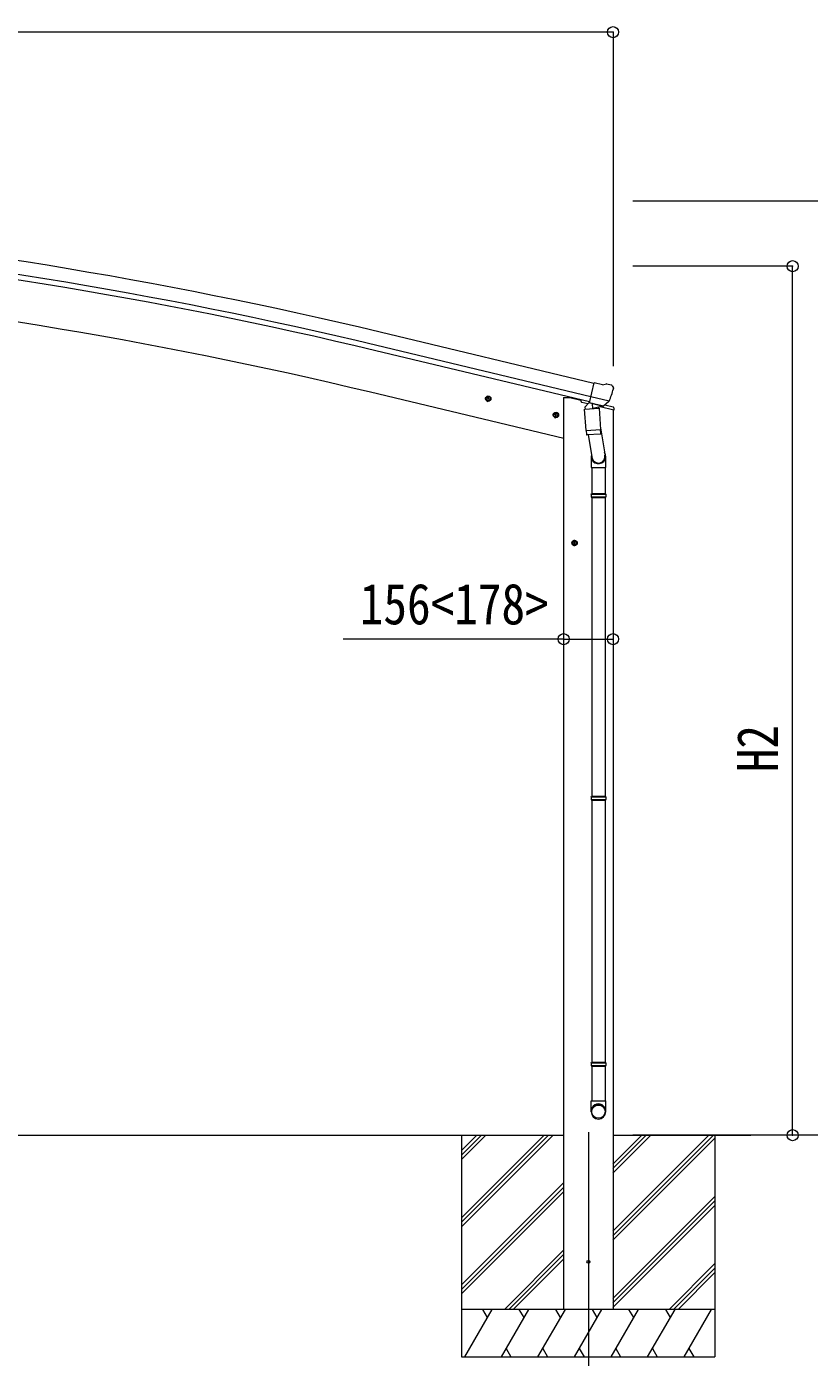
# Model space of a CAD drawing. Units: millimetres at full size; details may follow other scales. Extents: x -9783 to 9892, y -6828 to 6752.
# Drawn here: x -2397 to 75, y -1515 to 2688 of the extents above; entities that cross this region are included whole.
import ezdxf
from ezdxf.enums import TextEntityAlignment as Align

# ---------------------------------------------------------------- set-up
doc = ezdxf.new("R2010")
doc.units = ezdxf.units.MM
doc.header["$LTSCALE"] = 35
doc.header["$PDMODE"] = 32
doc.header["$PDSIZE"] = 35
for name, color, linetype, lineweight in [('0-0_0', 7, 'Continuous', 9), ('0-1_本体', 4, 'Continuous', 9), ('0-2_部品', 7, 'Continuous', 9), ('0-8_PARTS2', 2, 'Continuous', 9), ('0-A_寸法', 6, 'Continuous', 9)]:
    doc.layers.add(name, color=color, linetype=linetype, lineweight=lineweight)
doc.styles.add('ＭＳ ゴシック', font='')
doc.styles.get('ＭＳ ゴシック').set_extended_font_data('MS Gothic')

msp = doc.modelspace()

# ---------------------------------------------------------------- linework, layer by layer
at = {"layer": '0-0_0'}
for p, q in [((-7570.63, -813.2), (-701.67, -813.2)), ((-1023.22, -813.2), (-1023.22, -1513.2)), ((-1023.22, -1073.93), (-762.49, -813.2)), ((-1023.22, -1088.07), (-748.34, -813.2)), ((-1023.22, -1102.21), (-734.2, -813.2)), ((-1023.22, -890.08), (-946.33, -813.2)), ((-1023.22, -875.94), (-960.48, -813.2)), ((-1023.22, -861.8), (-974.63, -813.21)), ((-974.63, -813.21), (-974.62, -813.2)), ((-545.47, -932.83), (-425.83, -813.2)), ((-545.47, -918.69), (-439.98, -813.2)), ((-545.47, -904.55), (-454.12, -813.2)), ((-545.47, -1116.68), (-242, -813.21)), ((-545.47, -1130.82), (-227.85, -813.21)), ((-545.47, -1144.96), (-223.22, -822.71)), ((-544.97, -813.2), (-109.78, -813.2)), ((-223.22, -813.2), (-223.22, -1513.2)), ((-1023.22, -1286.06), (-700.97, -963.81)), ((-1023.22, -1300.2), (-700.97, -977.95)), ((-1023.22, -1314.34), (-700.97, -992.09)), ((-545.47, -1328.81), (-223.22, -1006.56)), ((-545.47, -1342.95), (-223.22, -1020.7)), ((-545.47, -1357.09), (-223.22, -1034.84)), ((-888.22, -1363.2), (-700.97, -1175.94)), ((-874.08, -1363.2), (-700.97, -1190.08)), ((-859.94, -1363.2), (-700.97, -1204.23)), ((-367.72, -1363.2), (-223.22, -1218.69)), ((-353.58, -1363.2), (-223.22, -1232.83)), ((-339.44, -1363.2), (-223.22, -1246.98)), ((-223.22, -1363.2), (-1023.22, -1363.2)), ((-1012.93, -1513.2), (-926.32, -1363.2)), ((-941.32, -1389.18), (-956.32, -1363.2)), ((-897.46, -1513.2), (-810.85, -1363.2)), ((-825.86, -1389.18), (-840.86, -1363.2)), ((-781.99, -1513.2), (-695.38, -1363.2)), ((-710.38, -1389.18), (-725.39, -1363.2)), ((-666.52, -1513.2), (-579.91, -1363.2)), ((-594.91, -1389.18), (-609.92, -1363.2)), ((-551.05, -1513.2), (-464.44, -1363.2)), ((-479.44, -1389.18), (-494.44, -1363.2)), ((-435.58, -1513.2), (-348.97, -1363.2)), ((-378.97, -1363.2), (-363.97, -1389.18)), ((-320.11, -1513.2), (-233.5, -1363.2)), ((-882.46, -1487.22), (-867.46, -1513.2)), ((-766.99, -1487.22), (-751.99, -1513.2)), ((-651.52, -1487.22), (-636.52, -1513.2)), ((-536.05, -1487.22), (-521.05, -1513.2)), ((-420.58, -1487.22), (-405.58, -1513.2)), ((-305.11, -1487.22), (-290.11, -1513.2)), ((-1023.22, -1513.2), (-223.22, -1513.2))]:
    msp.add_line(p, q, dxfattribs=at)
at = {"layer": '0-1_本体'}
for p, q in [((-604.98, 1561.03), (-1280.67, 1722.98)), ((-618.99, 1502.69), (-1294.66, 1664.64)), ((-615.07, 1519.05), (-1290.73, 1681)), ((-700.47, 1386.8), (-1311.28, 1533.44)), ((-700.8, 1516.8), (-700.8, -1363.2)), ((-544.8, 1477.83), (-544.8, -1363.2))]:
    msp.add_line(p, q, dxfattribs=at)
msp.add_lwpolyline([(-700.8, 1516.8), (-680.8, 1516.8), (-646.96, 1508.68)], dxfattribs=at)
for centre, radius, start, end in [((-4653.43, -12348.27), 14469.82, 76.52099, 85.02099), ((-4653.43, -12348.27), 14426.65, 76.52099, 85.02099), ((-4653.43, -12348.27), 14409.82, 76.52099, 85.02099), ((-4670.84, -12461.37), 14392.42, 76.50111, 84.99887)]:
    msp.add_arc(centre, radius, start, end, dxfattribs=at)
at = {"layer": '0-2_部品'}
for p, q in [((-578.59, 1556.74), (-604.52, 1562.97)), ((-578.59, 1556.74), (-565.33, 1559.44)), ((-550.84, 1556.25), (-564.03, 1559.42)), ((-929.27, 1510.74), (-948.71, 1515.41)), ((-946.29, 1514.82), (-941.12, 1520.27)), ((-944.16, 1507.63), (-946.29, 1514.82)), ((-941.33, 1503.35), (-936.66, 1522.8)), ((-941.12, 1520.27), (-933.82, 1518.52)), ((-933.82, 1518.52), (-931.69, 1511.32)), ((-557.58, 1505.12), (-615.09, 1518.93)), ((-547.75, 1554.01), (-543.89, 1547.71)), ((-543.53, 1545.43), (-543.81, 1544.28)), ((-646.96, 1509.45), (-646.96, 1506.14)), ((-624.24, 1496.74), (-643.12, 1501.28)), ((-634.66, 1479.57), (-588.97, 1482.76)), ((-629.99, 1412.73), (-634.66, 1479.57)), ((-620.24, 1501.34), (-633.56, 1486.02)), ((-633.56, 1486.02), (-633.11, 1479.68)), ((-619.3, 1501.4), (-620.24, 1501.34)), ((-616.21, 1498.93), (-617.74, 1499.3)), ((-579.51, 1490.12), (-616.21, 1498.93)), ((-610.26, 1497.11), (-609.24, 1482.5)), ((-582.05, 1488.11), (-607.87, 1481.67)), ((-590.75, 1485.94), (-590.52, 1482.66)), ((-588.97, 1482.76), (-584.3, 1415.93)), ((-542.4, 1477.1), (-585.11, 1487.35)), ((-577.14, 1489.65), (-584.66, 1491.45)), ((-581.35, 1489.89), (-581.3, 1489.15)), ((-577.98, 1489.75), (-579.51, 1490.12)), ((-574.44, 1490.21), (-558.06, 1504.7)), ((-570.91, 1493.2), (-544.7, 1486.9)), ((-542.4, 1483.99), (-542.4, 1477.1)), ((-715.44, 1458.99), (-734.89, 1463.66)), ((-732.46, 1463.08), (-727.3, 1468.52)), ((-730.33, 1455.88), (-732.46, 1463.08)), ((-727.5, 1451.6), (-722.83, 1471.05)), ((-727.3, 1468.52), (-720, 1466.77)), ((-720, 1466.77), (-717.87, 1459.57)), ((-629.99, 1412.73), (-584.3, 1415.93)), ((-629.97, 1412.73), (-629.08, 1400.04)), ((-585.28, 1401.32), (-626.98, 1398.41)), ((-623.46, 1398.65), (-610.82, 1323.72)), ((-584.64, 1420.81), (-570.12, 1333.04)), ((-583.44, 1403.46), (-584.31, 1415.93)), ((-583.83, 1402.1), (-583.83, 1402.1)), ((-613.97, 1330.54), (-613.97, 1295.88)), ((-567.97, 1295.88), (-567.97, 1330.23)), ((-613.97, 1295.88), (-567.97, 1295.88)), ((-611.97, 1295.88), (-611.97, 1213.36)), ((-569.97, 1295.88), (-569.97, 1213.36)), ((-613.97, 1211.36), (-612.97, 1213.36)), ((-613.97, 1211.36), (-567.97, 1211.36)), ((-613.97, 1211.36), (-613.97, 1203.36)), ((-613.97, 1203.36), (-567.97, 1203.36)), ((-613.97, 1203.36), (-612.97, 1201.36)), ((-612.97, 1213.36), (-568.97, 1213.36)), ((-612.97, 1201.36), (-568.97, 1201.36)), ((-611.97, 1201.36), (-611.97, 257.17)), ((-569.97, 1201.36), (-569.97, 257.17)), ((-567.97, 1211.36), (-568.97, 1213.36)), ((-676.47, 1057.3), (-656.47, 1057.3)), ((-672.97, 1061.05), (-666.47, 1064.8)), ((-666.47, 1047.3), (-666.47, 1067.3)), ((-666.47, 1064.8), (-659.97, 1061.05)), ((-659.97, 1053.55), (-666.47, 1049.79)), ((-659.97, 1061.05), (-659.97, 1053.55)), ((-613.97, 255.17), (-612.97, 257.17)), ((-613.97, 255.17), (-567.97, 255.17)), ((-613.97, 255.17), (-613.97, 247.17)), ((-612.97, 257.17), (-568.97, 257.17)), ((-567.97, 255.17), (-568.97, 257.17)), ((-613.97, 247.17), (-567.97, 247.17)), ((-613.97, 247.17), (-612.97, 245.17)), ((-612.97, 245.17), (-568.97, 245.17)), ((-611.97, 245.17), (-611.97, -582.75)), ((-569.97, 245.17), (-569.97, -582.75)), ((-613.97, -584.75), (-612.97, -582.75)), ((-613.97, -584.75), (-567.97, -584.75)), ((-613.97, -584.75), (-613.97, -592.75)), ((-612.97, -582.75), (-568.97, -582.75)), ((-567.97, -584.75), (-568.97, -582.75)), ((-613.97, -592.75), (-567.97, -592.75)), ((-613.97, -592.75), (-612.97, -594.75)), ((-612.97, -594.75), (-568.97, -594.75)), ((-611.97, -594.75), (-611.97, -704.75)), ((-569.97, -594.75), (-569.97, -704.75)), ((-613.97, -738.9), (-613.97, -704.75)), ((-613.97, -704.75), (-567.97, -704.75)), ((-567.97, -738.9), (-567.97, -704.75))]:
    msp.add_line(p, q, dxfattribs=at)
for points in [[(-609.95, 1497.52), (-619.67, 1499.86), (-604.52, 1562.97)], [(-931.69, 1511.32), (-936.86, 1505.88), (-944.16, 1507.63)], [(-609.95, 1497.52), (-609.71, 1497.37), (-584.94, 1491.42), (-584.66, 1491.45)], [(-557.31, 1505.7), (-557.9, 1504.86), (-558.06, 1504.7)], [(-717.87, 1459.57), (-723.03, 1454.13), (-730.33, 1455.88)], [(-567.97, 1211.36), (-567.97, 1203.36), (-568.97, 1201.36)], [(-666.47, 1049.79), (-672.97, 1053.55), (-672.97, 1061.05)], [(-567.97, 255.17), (-567.97, 247.17), (-568.97, 245.17)], [(-567.97, -584.75), (-567.97, -592.75), (-568.97, -594.75)]]:
    msp.add_lwpolyline(points, dxfattribs=at)
for centre, radius in [((-938.99, 1513.07), 8.5), ((-938.99, 1513.07), 7.7), ((-938.99, 1513.07), 6.5), ((-725.16, 1461.32), 8.5), ((-725.16, 1461.32), 7.7), ((-725.16, 1461.32), 6.5), ((-666.47, 1057.3), 8.5), ((-666.47, 1057.3), 7.7), ((-666.47, 1057.3), 6.5)]:
    msp.add_circle(centre, radius, dxfattribs=at)
at = {"layer": '0-2_部品', "color": 4}
msp.add_circle((-622.72, -1213.2), 4.5, dxfattribs=at)
at = {"layer": '0-2_部品'}
for centre, radius, start, end in [((-564.73, 1556.5), 3, 76.5, 101.5), ((-552.01, 1551.39), 5, 31.5, 76.5), ((-740.61, 1591.53), 202.4, 334.90875, 346.5), ((-641.96, 1506.14), 5, 180, 256.5), ((-617.63, 1499.78), 0.5, 221.23754, 256.5), ((-610.86, 1497.03), 0.604, 7.79405, 79.40158), ((-608.22, 1482.64), 1.03, 188.03431, 289.96103), ((-582.29, 1489.08), 1, 284, 4), ((-580.85, 1489.93), 0.5, 76.5, 184), ((-577.86, 1490.24), 0.5, 256.5, 291.76246), ((-545.4, 1483.99), 3, 0, 76.5), ((-627.12, 1400.4), 2, 190.53157, 274), ((-585.42, 1403.32), 2, 274, 322.59038), ((-585.38, 1403.29), 1.95, 322.52234, 4.95983)]:
    msp.add_arc(centre, radius, start, end, dxfattribs=at)
for centre, major_axis, ratio, start_param, end_param in [((-546.45, 1546.14), (1.57, -2.57), 0.99628, 0.7835347, 1.5707963), ((-576.45, 1492.57), (0.73, -2.92), 0.997631, 5.8041905, 5.8929484), ((-576.48, 1492.7), (-2.63, 3.16), 0.650902, 2.1145521, 2.1873627), ((-576.42, 1492.47), (0.73, -2.92), 0.997631, 5.965759, 6.7621801), ((-590.97, 1330.54), (-23, 0), 0.996195, 6.0000678, 10.0103449), ((-590.97, 1330.54), (-21, 0), 0.996195, 0.3319459, 3.3482706), ((-590.97, -737.15), (23, 0), 0.996195, 6.2831853, 9.424778), ((-590.97, -738.9), (23, 0), 0.996195, 6.2831853, 9.424778), ((-590.97, -738.9), (0, -23.43), 0.981806, 4.712389, 7.8539816)]:
    msp.add_ellipse(centre, major_axis=major_axis, ratio=ratio, start_param=start_param, end_param=end_param, dxfattribs=at)
msp.add_ellipse((-590.97, -738.9), major_axis=(-21, 0), ratio=0.996195, dxfattribs=at)
at = {"layer": '0-8_PARTS2'}
msp.add_line((-622.72, -803.99), (-622.72, -1654.23), dxfattribs=at)
at = {"layer": '0-A_寸法'}
for p, q in [((-544.8, 2670.7), (-7726.8, 2670.7)), ((-544.8, 2670.7), (-544.8, 1615.88)), ((577.5, 2136.38), (-481.95, 2136.38)), ((22.48, 1931.48), (-481.95, 1931.48)), ((22.48, -813.2), (22.48, 1931.48)), ((-700.8, 753.57), (-1396.95, 753.57)), ((-700.8, 753.57), (-544.8, 753.57)), ((22.48, -813.2), (-481.95, -813.2)), ((577.5, -813.2), (22.48, -813.2))]:
    msp.add_line(p, q, dxfattribs=at)
for p in [(-544.8, 2670.7), (22.48, 1931.48), (-700.8, 753.57), (-544.8, 753.57), (22.48, -813.2)]:
    msp.add_point(p, dxfattribs=at)

# ---------------------------------------------------------------- texts
at = {"layer": '0-A_寸法', "color": 7, "style": 'ＭＳ ゴシック', "width": 0.85}
msp.add_text('156<178>', height=129, dxfattribs=at).set_placement((-1344.8, 761.57), align=Align.BOTTOM_LEFT)
msp.add_text('H2', height=129, rotation=90, dxfattribs=at).set_placement((14.48, 333.14), align=Align.BOTTOM_LEFT)

doc.saveas('drawing.dxf')
